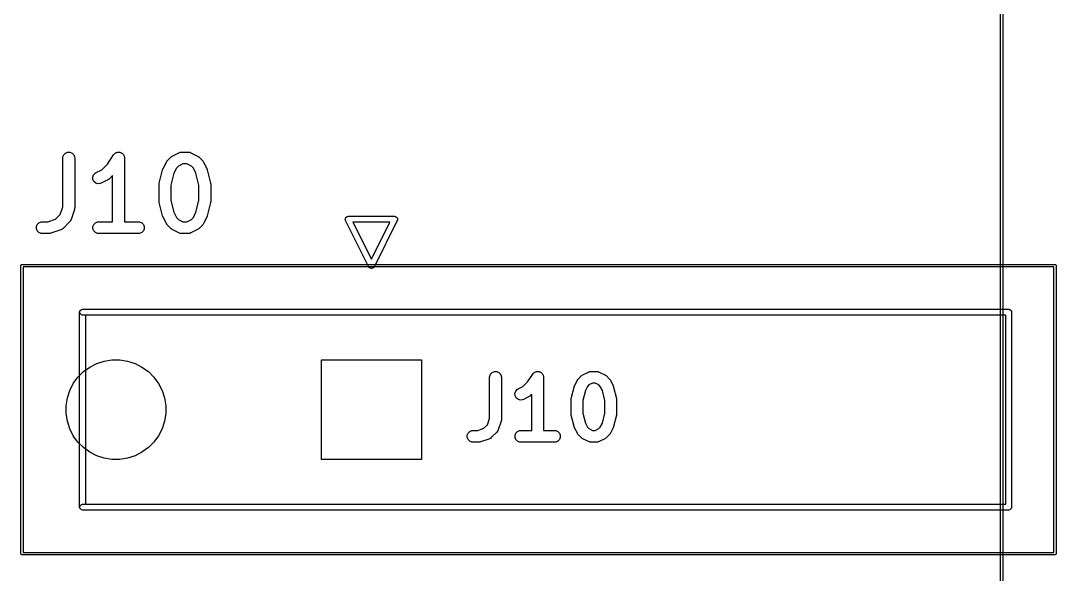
# Model space of a CAD drawing. Header units: inches. Extents: x 0.38 to 8.15, y -7.81 to -0.59.
# Drawn here: x 7.277 to 8.154, y -7.092 to -6.623 of the extents above; entities that cross this region are included whole.
import ezdxf

# ---------------------------------------------------------------- set-up
doc = ezdxf.new("R2010")
doc.units = ezdxf.units.IN
doc.header["$MEASUREMENT"] = 0
for name, color, linetype, true_color in [('B.Cu', 153, 'CONTINUOUS', 0x4d7fc4), ('Edge.Cuts', 254, 'CONTINUOUS', 0xd0d2cd), ('F.Courtyard', 6, 'CONTINUOUS', 0xff26e2), ('F.Cu', 13, 'CONTINUOUS', 0xc83434), ('F.Fab', 9, 'CONTINUOUS', 0xafafaf), ('F.Silkscreen', 41, 'CONTINUOUS', 0xf2eda1)]:
    doc.layers.add(name, color=color, linetype=linetype, true_color=true_color)

msp = doc.modelspace()

# ---------------------------------------------------------------- linework, layer by layer
at = {"layer": 'B.Cu', "linetype": 'CONTINUOUS'}
for p, q in [((7.33537, -6.91667), (7.34128, -6.91365)), ((7.34128, -6.91365), (7.3476, -6.9116)), ((7.3476, -6.9116), (7.35416, -6.91056)), ((7.35416, -6.91056), (7.3608, -6.91056)), ((7.3608, -6.91056), (7.36736, -6.9116)), ((7.36736, -6.9116), (7.37368, -6.91365)), ((7.37368, -6.91365), (7.37959, -6.91667)), ((7.53169, -6.99508), (7.53169, -6.91043)), ((7.53169, -6.91043), (7.61634, -6.91043)), ((7.61634, -6.91043), (7.61634, -6.99508)), ((7.3253, -6.92527), (7.32999, -6.92057)), ((7.32999, -6.92057), (7.33537, -6.91667)), ((7.37959, -6.91667), (7.38497, -6.92057)), ((7.38497, -6.92057), (7.38966, -6.92527)), ((7.31838, -6.93656), (7.32139, -6.93064)), ((7.32139, -6.93064), (7.3253, -6.92527)), ((7.38966, -6.92527), (7.39357, -6.93064)), ((7.39357, -6.93064), (7.39658, -6.93656)), ((7.31633, -6.94288), (7.31838, -6.93656)), ((7.39658, -6.93656), (7.39863, -6.94288)), ((7.31529, -6.94944), (7.31633, -6.94288)), ((7.31529, -6.95608), (7.31529, -6.94944)), ((7.39863, -6.94288), (7.39967, -6.94944)), ((7.39967, -6.94944), (7.39967, -6.95608)), ((7.31633, -6.96264), (7.31529, -6.95608)), ((7.39967, -6.95608), (7.39863, -6.96264)), ((7.31838, -6.96895), (7.31633, -6.96264)), ((7.39863, -6.96264), (7.39658, -6.96895)), ((7.32139, -6.97487), (7.31838, -6.96895)), ((7.3253, -6.98024), (7.32139, -6.97487)), ((7.39357, -6.97487), (7.38966, -6.98024)), ((7.39658, -6.96895), (7.39357, -6.97487)), ((7.32999, -6.98494), (7.3253, -6.98024)), ((7.33537, -6.98884), (7.32999, -6.98494)), ((7.38497, -6.98494), (7.37959, -6.98884)), ((7.38966, -6.98024), (7.38497, -6.98494)), ((7.34128, -6.99186), (7.33537, -6.98884)), ((7.3476, -6.99391), (7.34128, -6.99186)), ((7.35416, -6.99495), (7.3476, -6.99391)), ((7.36736, -6.99391), (7.3608, -6.99495)), ((7.37368, -6.99186), (7.36736, -6.99391)), ((7.37959, -6.98884), (7.37368, -6.99186)), ((7.3608, -6.99495), (7.35416, -6.99495)), ((7.61634, -6.99508), (7.53169, -6.99508))]:
    msp.add_line(p, q, dxfattribs=at)
at = {"layer": 'Edge.Cuts', "linetype": 'CONTINUOUS'}
for p, q in [((8.10728, -7.81201), (8.10728, -0.59154)), ((8.10925, -0.59055), (8.10925, -7.81299))]:
    msp.add_line(p, q, dxfattribs=at)
at = {"layer": 'F.Courtyard', "linetype": 'CONTINUOUS'}
for p, q in [((7.2768, -6.83071), (7.27688, -6.83033)), ((7.2768, -7.0748), (7.2768, -6.83071)), ((7.27688, -6.83033), (7.27741, -6.8298)), ((7.27741, -6.8298), (7.27779, -6.82972)), ((7.27779, -6.82972), (8.15346, -6.82972)), ((7.27877, -6.83169), (7.27877, -7.07382)), ((8.15248, -6.83169), (7.27877, -6.83169)), ((8.15248, -7.07382), (8.15248, -6.83169)), ((8.15346, -6.82972), (8.15384, -6.8298)), ((8.15384, -6.8298), (8.15437, -6.83033)), ((8.15437, -6.83033), (8.15445, -6.83071)), ((8.15445, -6.83071), (8.15445, -7.0748)), ((7.27877, -7.07382), (8.15248, -7.07382)), ((7.27688, -7.07518), (7.2768, -7.0748)), ((7.27741, -7.07571), (7.27688, -7.07518)), ((7.27779, -7.07579), (7.27741, -7.07571)), ((8.15346, -7.07579), (7.27779, -7.07579)), ((8.15384, -7.07571), (8.15346, -7.07579)), ((8.15437, -7.07518), (8.15384, -7.07571)), ((8.15445, -7.0748), (8.15437, -7.07518))]:
    msp.add_line(p, q, dxfattribs=at)
at = {"layer": 'F.Cu', "linetype": 'CONTINUOUS'}
for p, q in [((7.33537, -6.91667), (7.34128, -6.91365)), ((7.34128, -6.91365), (7.3476, -6.9116)), ((7.3476, -6.9116), (7.35416, -6.91056)), ((7.35416, -6.91056), (7.3608, -6.91056)), ((7.3608, -6.91056), (7.36736, -6.9116)), ((7.36736, -6.9116), (7.37368, -6.91365)), ((7.37368, -6.91365), (7.37959, -6.91667)), ((7.53169, -6.99508), (7.53169, -6.91043)), ((7.53169, -6.91043), (7.61634, -6.91043)), ((7.61634, -6.91043), (7.61634, -6.99508)), ((7.3253, -6.92527), (7.32999, -6.92057)), ((7.32999, -6.92057), (7.33537, -6.91667)), ((7.37959, -6.91667), (7.38497, -6.92057)), ((7.38497, -6.92057), (7.38966, -6.92527)), ((7.31838, -6.93656), (7.32139, -6.93064)), ((7.32139, -6.93064), (7.3253, -6.92527)), ((7.38966, -6.92527), (7.39357, -6.93064)), ((7.39357, -6.93064), (7.39658, -6.93656)), ((7.31633, -6.94288), (7.31838, -6.93656)), ((7.39658, -6.93656), (7.39863, -6.94288)), ((7.31529, -6.94944), (7.31633, -6.94288)), ((7.31529, -6.95608), (7.31529, -6.94944)), ((7.39863, -6.94288), (7.39967, -6.94944)), ((7.39967, -6.94944), (7.39967, -6.95608)), ((7.31633, -6.96264), (7.31529, -6.95608)), ((7.39967, -6.95608), (7.39863, -6.96264)), ((7.31838, -6.96895), (7.31633, -6.96264)), ((7.39863, -6.96264), (7.39658, -6.96895)), ((7.32139, -6.97487), (7.31838, -6.96895)), ((7.3253, -6.98024), (7.32139, -6.97487)), ((7.39357, -6.97487), (7.38966, -6.98024)), ((7.39658, -6.96895), (7.39357, -6.97487)), ((7.32999, -6.98494), (7.3253, -6.98024)), ((7.33537, -6.98884), (7.32999, -6.98494)), ((7.38497, -6.98494), (7.37959, -6.98884)), ((7.38966, -6.98024), (7.38497, -6.98494)), ((7.34128, -6.99186), (7.33537, -6.98884)), ((7.3476, -6.99391), (7.34128, -6.99186)), ((7.35416, -6.99495), (7.3476, -6.99391)), ((7.36736, -6.99391), (7.3608, -6.99495)), ((7.37368, -6.99186), (7.36736, -6.99391)), ((7.37959, -6.98884), (7.37368, -6.99186)), ((7.3608, -6.99495), (7.35416, -6.99495)), ((7.61634, -6.99508), (7.53169, -6.99508))]:
    msp.add_line(p, q, dxfattribs=at)
at = {"layer": 'F.Fab', "linetype": 'CONTINUOUS'}
for p, q in [((7.55184, -6.79152), (7.55202, -6.79096)), ((7.55202, -6.79219), (7.55184, -6.79152)), ((7.55202, -6.79038), (7.55231, -6.79009)), ((7.55202, -6.79096), (7.55202, -6.79038)), ((7.55202, -6.7923), (7.55202, -6.79219)), ((7.55206, -6.79234), (7.55202, -6.7923)), ((7.55209, -6.79246), (7.55206, -6.79234)), ((7.57178, -6.83183), (7.55209, -6.79246)), ((7.55231, -6.79009), (7.55244, -6.7897)), ((7.55244, -6.7897), (7.55296, -6.78944)), ((7.55296, -6.78944), (7.55337, -6.78903)), ((7.55337, -6.78903), (7.55406, -6.78889)), ((7.55406, -6.78889), (7.55415, -6.78884)), ((7.55415, -6.78884), (7.55421, -6.78886)), ((7.55421, -6.78886), (7.55433, -6.78884)), ((7.55433, -6.78884), (7.5937, -6.78884)), ((7.59594, -6.79246), (7.57625, -6.83183)), ((7.5937, -6.78884), (7.59382, -6.78886)), ((7.59382, -6.78886), (7.59388, -6.78884)), ((7.59388, -6.78884), (7.59397, -6.78889)), ((7.59397, -6.78889), (7.59466, -6.78903)), ((7.59466, -6.78903), (7.59507, -6.78944)), ((7.59507, -6.78944), (7.59559, -6.7897)), ((7.59559, -6.7897), (7.59572, -6.79009)), ((7.59572, -6.79009), (7.59601, -6.79038)), ((7.59597, -6.79234), (7.59594, -6.79246)), ((7.59601, -6.7923), (7.59597, -6.79234)), ((7.59601, -6.79038), (7.59601, -6.79096)), ((7.59601, -6.79096), (7.59619, -6.79152)), ((7.59619, -6.79152), (7.59601, -6.79219)), ((7.59601, -6.79219), (7.59601, -6.7923)), ((7.55838, -6.79384), (7.57402, -6.82512)), ((7.58966, -6.79384), (7.55838, -6.79384)), ((7.57402, -6.82512), (7.58966, -6.79384)), ((7.57208, -6.83222), (7.57178, -6.83183)), ((7.57213, -6.83235), (7.57208, -6.83222)), ((7.57222, -6.83239), (7.57213, -6.83235)), ((7.57238, -6.8326), (7.57222, -6.83239)), ((7.57313, -6.83285), (7.57238, -6.8326)), ((7.57384, -6.8332), (7.57313, -6.83285)), ((7.57402, -6.83314), (7.57384, -6.8332)), ((7.57419, -6.8332), (7.57402, -6.83314)), ((7.5749, -6.83285), (7.57419, -6.8332)), ((7.57565, -6.8326), (7.5749, -6.83285)), ((7.57581, -6.83239), (7.57565, -6.8326)), ((7.5759, -6.83235), (7.57581, -6.83239)), ((7.57595, -6.83222), (7.5759, -6.83235)), ((7.57625, -6.83183), (7.57595, -6.83222)), ((7.32671, -6.87008), (7.3269, -6.86912)), ((7.32671, -7.03543), (7.32671, -6.87008)), ((7.3269, -6.86912), (7.32826, -6.86777)), ((7.32826, -6.86777), (7.32921, -6.86758)), ((7.32921, -6.86758), (8.11409, -6.86758)), ((8.11409, -6.86758), (8.11505, -6.86777)), ((8.11505, -6.86777), (8.1164, -6.86912)), ((8.1164, -6.86912), (8.11659, -6.87008)), ((8.11659, -6.87008), (8.11659, -7.03543)), ((7.33171, -6.87258), (7.33171, -7.03293)), ((8.11159, -6.87258), (7.33171, -6.87258)), ((8.11159, -7.03293), (8.11159, -6.87258)), ((7.67421, -6.92537), (7.6743, -6.92439)), ((7.6743, -6.92439), (7.67505, -6.92259)), ((7.67505, -6.92259), (7.67643, -6.92121)), ((7.67643, -6.92121), (7.67823, -6.92046)), ((7.67823, -6.92046), (7.68018, -6.92046)), ((7.68018, -6.92046), (7.68199, -6.92121)), ((7.68199, -6.92121), (7.68337, -6.92259)), ((7.68337, -6.92259), (7.68411, -6.92439)), ((7.68411, -6.92439), (7.68421, -6.92537)), ((7.70628, -6.92932), (7.71076, -6.92259)), ((7.71076, -6.92259), (7.71077, -6.92259)), ((7.71077, -6.92259), (7.71138, -6.92184)), ((7.71077, -6.92259), (7.71077, -6.92259)), ((7.71077, -6.92259), (7.71077, -6.92259)), ((7.71138, -6.92184), (7.7118, -6.92156)), ((7.7118, -6.92156), (7.71215, -6.92121)), ((7.71215, -6.92121), (7.7126, -6.92102)), ((7.7126, -6.92102), (7.713, -6.92075)), ((7.713, -6.92075), (7.71349, -6.92065)), ((7.71349, -6.92065), (7.71395, -6.92046)), ((7.71395, -6.92046), (7.71444, -6.92046)), ((7.71444, -6.92046), (7.71492, -6.92037)), ((7.71492, -6.92037), (7.7154, -6.92046)), ((7.7154, -6.92046), (7.7159, -6.92046)), ((7.7159, -6.92046), (7.71635, -6.92065)), ((7.71635, -6.92065), (7.71683, -6.92075)), ((7.71683, -6.92075), (7.71724, -6.92102)), ((7.71724, -6.92102), (7.7177, -6.92121)), ((7.7177, -6.92121), (7.71805, -6.92156)), ((7.71805, -6.92156), (7.71845, -6.92183)), ((7.71845, -6.92183), (7.71873, -6.92224)), ((7.71873, -6.92224), (7.71908, -6.92259)), ((7.71908, -6.92259), (7.71927, -6.92304)), ((7.71927, -6.92304), (7.71954, -6.92345)), ((7.71954, -6.92345), (7.71964, -6.92393)), ((7.71964, -6.92393), (7.71983, -6.92439)), ((7.71983, -6.92439), (7.71992, -6.92536)), ((7.74948, -6.92659), (7.75186, -6.92421)), ((7.75186, -6.92421), (7.75225, -6.9239)), ((7.75225, -6.9239), (7.75233, -6.9238)), ((7.75233, -6.9238), (7.75248, -6.9237)), ((7.75248, -6.9237), (7.75262, -6.92359)), ((7.75262, -6.92359), (7.75274, -6.92354)), ((7.75274, -6.92354), (7.75316, -6.92328)), ((7.75316, -6.92328), (7.75793, -6.92089)), ((7.75793, -6.92089), (7.75884, -6.92054)), ((7.75884, -6.92054), (7.75902, -6.92053)), ((7.75902, -6.92053), (7.75919, -6.92046)), ((7.75919, -6.92046), (7.76016, -6.92037)), ((7.76016, -6.92037), (7.76492, -6.92037)), ((7.76492, -6.92037), (7.7659, -6.92046)), ((7.7659, -6.92046), (7.76606, -6.92053)), ((7.76606, -6.92053), (7.76624, -6.92054)), ((7.76624, -6.92054), (7.76716, -6.92089)), ((7.76716, -6.92089), (7.77192, -6.92328)), ((7.77192, -6.92328), (7.77234, -6.92354)), ((7.77234, -6.92354), (7.77246, -6.92359)), ((7.77246, -6.92359), (7.7726, -6.9237)), ((7.7726, -6.9237), (7.77275, -6.9238)), ((7.77275, -6.9238), (7.77284, -6.9239)), ((7.77284, -6.9239), (7.77322, -6.92421)), ((7.77322, -6.92421), (7.7756, -6.92659)), ((7.67421, -6.96027), (7.67421, -6.92537)), ((7.68421, -6.92537), (7.68421, -6.96108)), ((7.6984, -6.93518), (7.70244, -6.93316)), ((7.70244, -6.93316), (7.70628, -6.92932)), ((7.71992, -6.92536), (7.71992, -6.92536)), ((7.71992, -6.92536), (7.71992, -6.92536)), ((7.71992, -6.92536), (7.71992, -6.92537)), ((7.71992, -6.92537), (7.71992, -6.97037)), ((7.74581, -6.93357), (7.74597, -6.93316)), ((7.74597, -6.93316), (7.74612, -6.93275)), ((7.74612, -6.93275), (7.74614, -6.93273)), ((7.74614, -6.93273), (7.74617, -6.93265)), ((7.74617, -6.93265), (7.74855, -6.92789)), ((7.74855, -6.92789), (7.74881, -6.92747)), ((7.74881, -6.92747), (7.74886, -6.92735)), ((7.74886, -6.92735), (7.74897, -6.92721)), ((7.74897, -6.92721), (7.74907, -6.92706)), ((7.74907, -6.92706), (7.74917, -6.92698)), ((7.74917, -6.92698), (7.74948, -6.92659)), ((7.75713, -6.93309), (7.75535, -6.93664)), ((7.75836, -6.93186), (7.75713, -6.93309)), ((7.76134, -6.93037), (7.75836, -6.93186)), ((7.76374, -6.93037), (7.76134, -6.93037)), ((7.76672, -6.93186), (7.76374, -6.93037)), ((7.76796, -6.93309), (7.76672, -6.93186)), ((7.76973, -6.93664), (7.76796, -6.93309)), ((7.7756, -6.92659), (7.77592, -6.92698)), ((7.77592, -6.92698), (7.77602, -6.92706)), ((7.77602, -6.92706), (7.77611, -6.92721)), ((7.77611, -6.92721), (7.77622, -6.92735)), ((7.77622, -6.92735), (7.77627, -6.92747)), ((7.77627, -6.92747), (7.77654, -6.92789)), ((7.77654, -6.92789), (7.77892, -6.93265)), ((7.77892, -6.93265), (7.77895, -6.93273)), ((7.77895, -6.93273), (7.77897, -6.93275)), ((7.77897, -6.93275), (7.77911, -6.93316)), ((7.77911, -6.93316), (7.77927, -6.93357)), ((7.69568, -6.93903), (7.69629, -6.93718)), ((7.69581, -6.94097), (7.69568, -6.93903)), ((7.69669, -6.94272), (7.69581, -6.94097)), ((7.69629, -6.93718), (7.69757, -6.9357)), ((7.69757, -6.9357), (7.6984, -6.93518)), ((7.70764, -6.94174), (7.70287, -6.94412)), ((7.70806, -6.94148), (7.70764, -6.94174)), ((7.70818, -6.94143), (7.70806, -6.94148)), ((7.70831, -6.94132), (7.70818, -6.94143)), ((7.70846, -6.94122), (7.70831, -6.94132)), ((7.70855, -6.94112), (7.70846, -6.94122)), ((7.70893, -6.94081), (7.70855, -6.94112)), ((7.70992, -6.93982), (7.70893, -6.94081)), ((7.70992, -6.97037), (7.70992, -6.93982)), ((7.74341, -6.9432), (7.74579, -6.93368)), ((7.74579, -6.93368), (7.74581, -6.93361)), ((7.74581, -6.93361), (7.74581, -6.93357)), ((7.75535, -6.93664), (7.75326, -6.94503)), ((7.77183, -6.94503), (7.76973, -6.93664)), ((7.77927, -6.93357), (7.77927, -6.93361)), ((7.77927, -6.93361), (7.7793, -6.93368)), ((7.7793, -6.93368), (7.78168, -6.9432)), ((7.69816, -6.944), (7.69669, -6.94272)), ((7.70001, -6.94461), (7.69816, -6.944)), ((7.70196, -6.94447), (7.70001, -6.94461)), ((7.70287, -6.94412), (7.70196, -6.94447)), ((7.74326, -6.94417), (7.74332, -6.94381)), ((7.74327, -6.94424), (7.74326, -6.94417)), ((7.74326, -6.94441), (7.74327, -6.94424)), ((7.74326, -6.95632), (7.74326, -6.94441)), ((7.74332, -6.94381), (7.74335, -6.94344)), ((7.74335, -6.94344), (7.74338, -6.94337)), ((7.74338, -6.94337), (7.74341, -6.9432)), ((7.75326, -6.94503), (7.75326, -6.9557)), ((7.77183, -6.9557), (7.77183, -6.94503)), ((7.78168, -6.9432), (7.7817, -6.94337)), ((7.7817, -6.94337), (7.78173, -6.94344)), ((7.78173, -6.94344), (7.78177, -6.94381)), ((7.78177, -6.94381), (7.78182, -6.94417)), ((7.78182, -6.94417), (7.78181, -6.94424)), ((7.78181, -6.94424), (7.78183, -6.94441)), ((7.78183, -6.94441), (7.78183, -6.95632)), ((7.74327, -6.95649), (7.74326, -6.95632)), ((7.74326, -6.95656), (7.74327, -6.95649)), ((7.74332, -6.95693), (7.74326, -6.95656)), ((7.74335, -6.95729), (7.74332, -6.95693)), ((7.74338, -6.95736), (7.74335, -6.95729)), ((7.74341, -6.95753), (7.74338, -6.95736)), ((7.74579, -6.96706), (7.74341, -6.95753)), ((7.75326, -6.9557), (7.75535, -6.9641)), ((7.76973, -6.9641), (7.77183, -6.9557)), ((7.78168, -6.95753), (7.7793, -6.96706)), ((7.7817, -6.95736), (7.78168, -6.95753)), ((7.78173, -6.95729), (7.7817, -6.95736)), ((7.78177, -6.95693), (7.78173, -6.95729)), ((7.78182, -6.95656), (7.78177, -6.95693)), ((7.78183, -6.95632), (7.78181, -6.95649)), ((7.78181, -6.95649), (7.78182, -6.95656)), ((7.66937, -6.96862), (7.67246, -6.96552)), ((7.67246, -6.96552), (7.67421, -6.96027)), ((7.68395, -6.96266), (7.68157, -6.96981)), ((7.68406, -6.96218), (7.68395, -6.96266)), ((7.68411, -6.96206), (7.68406, -6.96218)), ((7.68413, -6.96188), (7.68411, -6.96206)), ((7.68417, -6.96171), (7.68413, -6.96188)), ((7.68421, -6.96108), (7.68416, -6.96157)), ((7.68416, -6.96157), (7.68417, -6.96171)), ((7.74581, -6.96713), (7.74579, -6.96706)), ((7.74581, -6.96716), (7.74581, -6.96713)), ((7.74597, -6.96757), (7.74581, -6.96716)), ((7.74612, -6.96798), (7.74597, -6.96757)), ((7.74614, -6.96801), (7.74612, -6.96798)), ((7.74617, -6.96808), (7.74614, -6.96801)), ((7.74855, -6.97284), (7.74617, -6.96808)), ((7.75535, -6.9641), (7.75713, -6.96764)), ((7.75713, -6.96764), (7.75836, -6.96888)), ((7.76672, -6.96888), (7.76796, -6.96764)), ((7.76796, -6.96764), (7.76973, -6.9641)), ((7.77892, -6.96808), (7.77654, -6.97284)), ((7.77895, -6.96801), (7.77892, -6.96808)), ((7.77897, -6.96798), (7.77895, -6.96801)), ((7.77911, -6.96757), (7.77897, -6.96798)), ((7.77927, -6.96716), (7.77911, -6.96757)), ((7.7793, -6.96706), (7.77927, -6.96713)), ((7.77927, -6.96713), (7.77927, -6.96716)), ((7.65526, -6.97439), (7.656, -6.97259)), ((7.65526, -6.97634), (7.65526, -6.97439)), ((7.656, -6.97814), (7.65526, -6.97634)), ((7.656, -6.97259), (7.65738, -6.97121)), ((7.65738, -6.97121), (7.65919, -6.97046)), ((7.65919, -6.97046), (7.66016, -6.97037)), ((7.66016, -6.97037), (7.66411, -6.97037)), ((7.66411, -6.97037), (7.66937, -6.96862)), ((7.67468, -6.97721), (7.67454, -6.97733)), ((7.67484, -6.97714), (7.67468, -6.97721)), ((7.6756, -6.97652), (7.67484, -6.97714)), ((7.68036, -6.97176), (7.6756, -6.97652)), ((7.68099, -6.971), (7.68036, -6.97176)), ((7.68105, -6.97084), (7.68099, -6.971)), ((7.68117, -6.9707), (7.68105, -6.97084)), ((7.68157, -6.96981), (7.68117, -6.9707)), ((7.69573, -6.97439), (7.69648, -6.97259)), ((7.69573, -6.97634), (7.69573, -6.97439)), ((7.69648, -6.97814), (7.69573, -6.97634)), ((7.69648, -6.97259), (7.69786, -6.97121)), ((7.69786, -6.97121), (7.69966, -6.97046)), ((7.69966, -6.97046), (7.70064, -6.97037)), ((7.70064, -6.97037), (7.70992, -6.97037)), ((7.71992, -6.97037), (7.72921, -6.97037)), ((7.72921, -6.97037), (7.73018, -6.97046)), ((7.73018, -6.97046), (7.73199, -6.97121)), ((7.73199, -6.97121), (7.73337, -6.97259)), ((7.73337, -6.97259), (7.73411, -6.97439)), ((7.73411, -6.97634), (7.73337, -6.97814)), ((7.73411, -6.97439), (7.73411, -6.97634)), ((7.74881, -6.97326), (7.74855, -6.97284)), ((7.74886, -6.97338), (7.74881, -6.97326)), ((7.74897, -6.97352), (7.74886, -6.97338)), ((7.74907, -6.97367), (7.74897, -6.97352)), ((7.74917, -6.97376), (7.74907, -6.97367)), ((7.74948, -6.97414), (7.74917, -6.97376)), ((7.75186, -6.97652), (7.74948, -6.97414)), ((7.75225, -6.97684), (7.75186, -6.97652)), ((7.75233, -6.97694), (7.75225, -6.97684)), ((7.75248, -6.97703), (7.75233, -6.97694)), ((7.75262, -6.97714), (7.75248, -6.97703)), ((7.75274, -6.97719), (7.75262, -6.97714)), ((7.75316, -6.97746), (7.75274, -6.97719)), ((7.75836, -6.96888), (7.76134, -6.97037)), ((7.76134, -6.97037), (7.76374, -6.97037)), ((7.76374, -6.97037), (7.76672, -6.96888)), ((7.77234, -6.97719), (7.77192, -6.97746)), ((7.77246, -6.97714), (7.77234, -6.97719)), ((7.7726, -6.97703), (7.77246, -6.97714)), ((7.77275, -6.97694), (7.7726, -6.97703)), ((7.77284, -6.97684), (7.77275, -6.97694)), ((7.77322, -6.97652), (7.77284, -6.97684)), ((7.7756, -6.97414), (7.77322, -6.97652)), ((7.77592, -6.97376), (7.7756, -6.97414)), ((7.77602, -6.97367), (7.77592, -6.97376)), ((7.77611, -6.97352), (7.77602, -6.97367)), ((7.77622, -6.97338), (7.77611, -6.97352)), ((7.77627, -6.97326), (7.77622, -6.97338)), ((7.77654, -6.97284), (7.77627, -6.97326)), ((7.65738, -6.97952), (7.656, -6.97814)), ((7.65919, -6.98027), (7.65738, -6.97952)), ((7.66016, -6.98037), (7.65919, -6.98027)), ((7.66492, -6.98037), (7.66016, -6.98037)), ((7.66542, -6.98032), (7.66492, -6.98037)), ((7.66555, -6.98033), (7.66542, -6.98032)), ((7.66572, -6.98029), (7.66555, -6.98033)), ((7.6659, -6.98027), (7.66572, -6.98029)), ((7.66602, -6.98022), (7.6659, -6.98027)), ((7.6665, -6.98011), (7.66602, -6.98022)), ((7.67365, -6.97773), (7.6665, -6.98011)), ((7.67454, -6.97733), (7.67365, -6.97773)), ((7.69786, -6.97952), (7.69648, -6.97814)), ((7.69966, -6.98027), (7.69786, -6.97952)), ((7.70064, -6.98037), (7.69966, -6.98027)), ((7.72921, -6.98037), (7.70064, -6.98037)), ((7.73018, -6.98027), (7.72921, -6.98037)), ((7.73199, -6.97952), (7.73018, -6.98027)), ((7.73337, -6.97814), (7.73199, -6.97952)), ((7.75793, -6.97984), (7.75316, -6.97746)), ((7.75884, -6.98019), (7.75793, -6.97984)), ((7.75902, -6.9802), (7.75884, -6.98019)), ((7.75919, -6.98027), (7.75902, -6.9802)), ((7.76016, -6.98037), (7.75919, -6.98027)), ((7.76492, -6.98037), (7.76016, -6.98037)), ((7.7659, -6.98027), (7.76492, -6.98037)), ((7.76606, -6.9802), (7.7659, -6.98027)), ((7.76624, -6.98019), (7.76606, -6.9802)), ((7.76716, -6.97984), (7.76624, -6.98019)), ((7.77192, -6.97746), (7.76716, -6.97984)), ((7.3269, -7.03639), (7.32671, -7.03543)), ((7.32826, -7.03774), (7.3269, -7.03639)), ((7.32921, -7.03793), (7.32826, -7.03774)), ((8.11409, -7.03793), (7.32921, -7.03793)), ((7.33171, -7.03293), (8.11159, -7.03293)), ((8.11505, -7.03774), (8.11409, -7.03793)), ((8.1164, -7.03639), (8.11505, -7.03774)), ((8.11659, -7.03543), (8.1164, -7.03639))]:
    msp.add_line(p, q, dxfattribs=at)
at = {"layer": 'F.Silkscreen', "linetype": 'CONTINUOUS'}
for p, q in [((7.31255, -6.7394), (7.31264, -6.73842)), ((7.31255, -6.78077), (7.31255, -6.7394)), ((7.31264, -6.73842), (7.31339, -6.73662)), ((7.31339, -6.73662), (7.31477, -6.73524)), ((7.31477, -6.73524), (7.31657, -6.73449)), ((7.31657, -6.73449), (7.31852, -6.73449)), ((7.31852, -6.73449), (7.32033, -6.73524)), ((7.32033, -6.73524), (7.32171, -6.73662)), ((7.32171, -6.73662), (7.32245, -6.73842)), ((7.32245, -6.73842), (7.32255, -6.7394)), ((7.32255, -6.7394), (7.32255, -6.78158)), ((7.35022, -6.74465), (7.35557, -6.73662)), ((7.35557, -6.73662), (7.35557, -6.73662)), ((7.35557, -6.73662), (7.35557, -6.73662)), ((7.35557, -6.73662), (7.35558, -6.73662)), ((7.35558, -6.73662), (7.35619, -6.73587)), ((7.35619, -6.73587), (7.3566, -6.73559)), ((7.3566, -6.73559), (7.35695, -6.73524)), ((7.35695, -6.73524), (7.3574, -6.73505)), ((7.3574, -6.73505), (7.35781, -6.73478)), ((7.35781, -6.73478), (7.3583, -6.73468)), ((7.3583, -6.73468), (7.35875, -6.73449)), ((7.35875, -6.73449), (7.35924, -6.73449)), ((7.35924, -6.73449), (7.35972, -6.7344)), ((7.35972, -6.7344), (7.36021, -6.73449)), ((7.36021, -6.73449), (7.36071, -6.73449)), ((7.36071, -6.73449), (7.36116, -6.73468)), ((7.36116, -6.73468), (7.36164, -6.73478)), ((7.36164, -6.73478), (7.36205, -6.73505)), ((7.36205, -6.73505), (7.36251, -6.73524)), ((7.36251, -6.73524), (7.36285, -6.73559)), ((7.36285, -6.73559), (7.36326, -6.73586)), ((7.36326, -6.73586), (7.36354, -6.73627)), ((7.36354, -6.73627), (7.36389, -6.73662)), ((7.36389, -6.73662), (7.36407, -6.73707)), ((7.36407, -6.73707), (7.36435, -6.73748)), ((7.36435, -6.73748), (7.36444, -6.73797)), ((7.36444, -6.73797), (7.36463, -6.73842)), ((7.36463, -6.73842), (7.36473, -6.73939)), ((7.36473, -6.73939), (7.36473, -6.73939)), ((7.36473, -6.73939), (7.36473, -6.73939)), ((7.36473, -6.73939), (7.36473, -6.7394)), ((7.36473, -6.7394), (7.36473, -6.79345)), ((7.40119, -6.74149), (7.404, -6.73868)), ((7.404, -6.73868), (7.40438, -6.73836)), ((7.40438, -6.73836), (7.40447, -6.73826)), ((7.40447, -6.73826), (7.40462, -6.73817)), ((7.40462, -6.73817), (7.40476, -6.73805)), ((7.40476, -6.73805), (7.40488, -6.738)), ((7.40488, -6.738), (7.4053, -6.73774)), ((7.4053, -6.73774), (7.41092, -6.73493)), ((7.41092, -6.73493), (7.41184, -6.73458)), ((7.41184, -6.73458), (7.41202, -6.73456)), ((7.41202, -6.73456), (7.41219, -6.73449)), ((7.41219, -6.73449), (7.41316, -6.7344)), ((7.41316, -6.7344), (7.41879, -6.7344)), ((7.41879, -6.7344), (7.41976, -6.73449)), ((7.41976, -6.73449), (7.41993, -6.73456)), ((7.41993, -6.73456), (7.42011, -6.73458)), ((7.42011, -6.73458), (7.42102, -6.73493)), ((7.42102, -6.73493), (7.42665, -6.73774)), ((7.42665, -6.73774), (7.42707, -6.738)), ((7.42707, -6.738), (7.42719, -6.73805)), ((7.42719, -6.73805), (7.42732, -6.73817)), ((7.42732, -6.73817), (7.42748, -6.73826)), ((7.42748, -6.73826), (7.42756, -6.73836)), ((7.42756, -6.73836), (7.42794, -6.73868)), ((7.42794, -6.73868), (7.43076, -6.74149)), ((7.34552, -6.74935), (7.35022, -6.74465)), ((7.39709, -6.74933), (7.39725, -6.74892)), ((7.39725, -6.74892), (7.39739, -6.74851)), ((7.39739, -6.74851), (7.39741, -6.74848)), ((7.39741, -6.74848), (7.39744, -6.74841)), ((7.39744, -6.74841), (7.40025, -6.74279)), ((7.40025, -6.74279), (7.40052, -6.74237)), ((7.40052, -6.74237), (7.40057, -6.74224)), ((7.40057, -6.74224), (7.40068, -6.74211)), ((7.40068, -6.74211), (7.40077, -6.74196)), ((7.40077, -6.74196), (7.40087, -6.74187)), ((7.40087, -6.74187), (7.40119, -6.74149)), ((7.40883, -6.74798), (7.40663, -6.75239)), ((7.4105, -6.74632), (7.40883, -6.74798)), ((7.41434, -6.7444), (7.4105, -6.74632)), ((7.4176, -6.7444), (7.41434, -6.7444)), ((7.42145, -6.74632), (7.4176, -6.7444)), ((7.42311, -6.74798), (7.42145, -6.74632)), ((7.42532, -6.75239), (7.42311, -6.74798)), ((7.43076, -6.74149), (7.43107, -6.74187)), ((7.43107, -6.74187), (7.43117, -6.74196)), ((7.43117, -6.74196), (7.43127, -6.74211)), ((7.43127, -6.74211), (7.43138, -6.74224)), ((7.43138, -6.74224), (7.43143, -6.74237)), ((7.43143, -6.74237), (7.43169, -6.74279)), ((7.43169, -6.74279), (7.43451, -6.74841)), ((7.43451, -6.74841), (7.43453, -6.74848)), ((7.43453, -6.74848), (7.43455, -6.74851)), ((7.43455, -6.74851), (7.4347, -6.74892)), ((7.4347, -6.74892), (7.43486, -6.74933)), ((7.3379, -6.75565), (7.33851, -6.7538)), ((7.33803, -6.75759), (7.3379, -6.75565)), ((7.33891, -6.75934), (7.33803, -6.75759)), ((7.33851, -6.7538), (7.33979, -6.75232)), ((7.33979, -6.75232), (7.34062, -6.7518)), ((7.34062, -6.7518), (7.34552, -6.74935)), ((7.35114, -6.75767), (7.35072, -6.75793)), ((7.35126, -6.75762), (7.35114, -6.75767)), ((7.3514, -6.7575), (7.35126, -6.75762)), ((7.35155, -6.75741), (7.3514, -6.7575)), ((7.35163, -6.75731), (7.35155, -6.75741)), ((7.35202, -6.75699), (7.35163, -6.75731)), ((7.35473, -6.75428), (7.35202, -6.75699)), ((7.35473, -6.79345), (7.35473, -6.75428)), ((7.39425, -6.76068), (7.39706, -6.74943)), ((7.39706, -6.74943), (7.39709, -6.74936)), ((7.39709, -6.74936), (7.39709, -6.74933)), ((7.40663, -6.75239), (7.4041, -6.76251)), ((7.42785, -6.76251), (7.42532, -6.75239)), ((7.43486, -6.74933), (7.43486, -6.74936)), ((7.43486, -6.74936), (7.43488, -6.74943)), ((7.43488, -6.74943), (7.4377, -6.76068)), ((7.34038, -6.76062), (7.33891, -6.75934)), ((7.34223, -6.76123), (7.34038, -6.76062)), ((7.34418, -6.76109), (7.34223, -6.76123)), ((7.34509, -6.76074), (7.34418, -6.76109)), ((7.35072, -6.75793), (7.34509, -6.76074)), ((7.3941, -6.7619), (7.39412, -6.76173)), ((7.3941, -6.77596), (7.3941, -6.7619)), ((7.39411, -6.76165), (7.39416, -6.76129)), ((7.39412, -6.76173), (7.39411, -6.76165)), ((7.39416, -6.76129), (7.3942, -6.76092)), ((7.3942, -6.76092), (7.39422, -6.76085)), ((7.39422, -6.76085), (7.39425, -6.76068)), ((7.4041, -6.76251), (7.4041, -6.77534)), ((7.42785, -6.77534), (7.42785, -6.76251)), ((7.4377, -6.76068), (7.43772, -6.76085)), ((7.43772, -6.76085), (7.43775, -6.76092)), ((7.43775, -6.76092), (7.43779, -6.76129)), ((7.43779, -6.76129), (7.43784, -6.76165)), ((7.43784, -6.76165), (7.43783, -6.76173)), ((7.43783, -6.76173), (7.43785, -6.7619)), ((7.43785, -6.7619), (7.43785, -6.77596)), ((7.4041, -6.77534), (7.40663, -6.78546)), ((7.42532, -6.78546), (7.42785, -6.77534)), ((7.31037, -6.78732), (7.31255, -6.78077)), ((7.32229, -6.78316), (7.31948, -6.7916)), ((7.3224, -6.78268), (7.32229, -6.78316)), ((7.32245, -6.78256), (7.3224, -6.78268)), ((7.32247, -6.78238), (7.32245, -6.78256)), ((7.32251, -6.78221), (7.32247, -6.78238)), ((7.32255, -6.78158), (7.3225, -6.78207)), ((7.3225, -6.78207), (7.32251, -6.78221)), ((7.39412, -6.77613), (7.3941, -6.77596)), ((7.39411, -6.7762), (7.39412, -6.77613)), ((7.39416, -6.77656), (7.39411, -6.7762)), ((7.3942, -6.77693), (7.39416, -6.77656)), ((7.39422, -6.777), (7.3942, -6.77693)), ((7.39425, -6.77717), (7.39422, -6.777)), ((7.39706, -6.78842), (7.39425, -6.77717)), ((7.4377, -6.77717), (7.43488, -6.78842)), ((7.43772, -6.777), (7.4377, -6.77717)), ((7.43775, -6.77693), (7.43772, -6.777)), ((7.43779, -6.77656), (7.43775, -6.77693)), ((7.43784, -6.7762), (7.43779, -6.77656)), ((7.43785, -6.77596), (7.43783, -6.77613)), ((7.43783, -6.77613), (7.43784, -6.7762)), ((7.29986, -6.79345), (7.30641, -6.79127)), ((7.30641, -6.79127), (7.31037, -6.78732)), ((7.31889, -6.79279), (7.31827, -6.79355)), ((7.31896, -6.79263), (7.31889, -6.79279)), ((7.31908, -6.79249), (7.31896, -6.79263)), ((7.31948, -6.7916), (7.31908, -6.79249)), ((7.39709, -6.78849), (7.39706, -6.78842)), ((7.39709, -6.78853), (7.39709, -6.78849)), ((7.39725, -6.78893), (7.39709, -6.78853)), ((7.39739, -6.78934), (7.39725, -6.78893)), ((7.39741, -6.78937), (7.39739, -6.78934)), ((7.39744, -6.78944), (7.39741, -6.78937)), ((7.40025, -6.79507), (7.39744, -6.78944)), ((7.40663, -6.78546), (7.40883, -6.78987)), ((7.40883, -6.78987), (7.4105, -6.79153)), ((7.4105, -6.79153), (7.41434, -6.79345)), ((7.4176, -6.79345), (7.42145, -6.79153)), ((7.42145, -6.79153), (7.42311, -6.78987)), ((7.42311, -6.78987), (7.42532, -6.78546)), ((7.43451, -6.78944), (7.43169, -6.79507)), ((7.43453, -6.78937), (7.43451, -6.78944)), ((7.43455, -6.78934), (7.43453, -6.78937)), ((7.4347, -6.78893), (7.43455, -6.78934)), ((7.43486, -6.78853), (7.4347, -6.78893)), ((7.43488, -6.78842), (7.43486, -6.78849)), ((7.43486, -6.78849), (7.43486, -6.78853)), ((7.55184, -6.79152), (7.55202, -6.79096)), ((7.55202, -6.79219), (7.55184, -6.79152)), ((7.55202, -6.79038), (7.55231, -6.79009)), ((7.55202, -6.79096), (7.55202, -6.79038)), ((7.55202, -6.7923), (7.55202, -6.79219)), ((7.55206, -6.79234), (7.55202, -6.7923)), ((7.55209, -6.79246), (7.55206, -6.79234)), ((7.57178, -6.83183), (7.55209, -6.79246)), ((7.55231, -6.79009), (7.55244, -6.7897)), ((7.55244, -6.7897), (7.55296, -6.78944)), ((7.55296, -6.78944), (7.55337, -6.78903)), ((7.55337, -6.78903), (7.55406, -6.78889)), ((7.55406, -6.78889), (7.55415, -6.78884)), ((7.55415, -6.78884), (7.55421, -6.78886)), ((7.55421, -6.78886), (7.55433, -6.78884)), ((7.55433, -6.78884), (7.5937, -6.78884)), ((7.59594, -6.79246), (7.57625, -6.83183)), ((7.5937, -6.78884), (7.59382, -6.78886)), ((7.59382, -6.78886), (7.59388, -6.78884)), ((7.59388, -6.78884), (7.59397, -6.78889)), ((7.59397, -6.78889), (7.59466, -6.78903)), ((7.59466, -6.78903), (7.59507, -6.78944)), ((7.59507, -6.78944), (7.59559, -6.7897)), ((7.59559, -6.7897), (7.59572, -6.79009)), ((7.59572, -6.79009), (7.59601, -6.79038)), ((7.59597, -6.79234), (7.59594, -6.79246)), ((7.59601, -6.7923), (7.59597, -6.79234)), ((7.59601, -6.79038), (7.59601, -6.79096)), ((7.59601, -6.79096), (7.59619, -6.79152)), ((7.59619, -6.79152), (7.59601, -6.79219)), ((7.59601, -6.79219), (7.59601, -6.7923)), ((7.29015, -6.79748), (7.29089, -6.79568)), ((7.29015, -6.79943), (7.29015, -6.79748)), ((7.29089, -6.80123), (7.29015, -6.79943)), ((7.29089, -6.79568), (7.29227, -6.7943)), ((7.29227, -6.80261), (7.29089, -6.80123)), ((7.29227, -6.7943), (7.29408, -6.79355)), ((7.29408, -6.79355), (7.29505, -6.79345)), ((7.29505, -6.79345), (7.29986, -6.79345)), ((7.31069, -6.80038), (7.30226, -6.8032)), ((7.31159, -6.79999), (7.31069, -6.80038)), ((7.31172, -6.79987), (7.31159, -6.79999)), ((7.31189, -6.7998), (7.31172, -6.79987)), ((7.31265, -6.79918), (7.31189, -6.7998)), ((7.31827, -6.79355), (7.31265, -6.79918)), ((7.33795, -6.79748), (7.3387, -6.79568)), ((7.33795, -6.79943), (7.33795, -6.79748)), ((7.3387, -6.80123), (7.33795, -6.79943)), ((7.3387, -6.79568), (7.34008, -6.7943)), ((7.34008, -6.80261), (7.3387, -6.80123)), ((7.34008, -6.7943), (7.34188, -6.79355)), ((7.34188, -6.79355), (7.34286, -6.79345)), ((7.34286, -6.79345), (7.35473, -6.79345)), ((7.36473, -6.79345), (7.3766, -6.79345)), ((7.3766, -6.79345), (7.37758, -6.79355)), ((7.37758, -6.79355), (7.37938, -6.7943)), ((7.37938, -6.7943), (7.38076, -6.79568)), ((7.38076, -6.80123), (7.37938, -6.80261)), ((7.38076, -6.79568), (7.38151, -6.79748)), ((7.38151, -6.79943), (7.38076, -6.80123)), ((7.38151, -6.79748), (7.38151, -6.79943)), ((7.40052, -6.79549), (7.40025, -6.79507)), ((7.40057, -6.79561), (7.40052, -6.79549)), ((7.40068, -6.79574), (7.40057, -6.79561)), ((7.40077, -6.79589), (7.40068, -6.79574)), ((7.40087, -6.79598), (7.40077, -6.79589)), ((7.40119, -6.79636), (7.40087, -6.79598)), ((7.404, -6.79918), (7.40119, -6.79636)), ((7.40438, -6.79949), (7.404, -6.79918)), ((7.40447, -6.79959), (7.40438, -6.79949)), ((7.40462, -6.79969), (7.40447, -6.79959)), ((7.40476, -6.7998), (7.40462, -6.79969)), ((7.40488, -6.79985), (7.40476, -6.7998)), ((7.4053, -6.80011), (7.40488, -6.79985)), ((7.41092, -6.80293), (7.4053, -6.80011)), ((7.41434, -6.79345), (7.4176, -6.79345)), ((7.42665, -6.80011), (7.42102, -6.80293)), ((7.42707, -6.79985), (7.42665, -6.80011)), ((7.42719, -6.7998), (7.42707, -6.79985)), ((7.42732, -6.79969), (7.42719, -6.7998)), ((7.42748, -6.79959), (7.42732, -6.79969)), ((7.42756, -6.79949), (7.42748, -6.79959)), ((7.42794, -6.79918), (7.42756, -6.79949)), ((7.43076, -6.79636), (7.42794, -6.79918)), ((7.43107, -6.79598), (7.43076, -6.79636)), ((7.43117, -6.79589), (7.43107, -6.79598)), ((7.43127, -6.79574), (7.43117, -6.79589)), ((7.43138, -6.79561), (7.43127, -6.79574)), ((7.43143, -6.79549), (7.43138, -6.79561)), ((7.43169, -6.79507), (7.43143, -6.79549)), ((7.55838, -6.79384), (7.57402, -6.82512)), ((7.58966, -6.79384), (7.55838, -6.79384)), ((7.57402, -6.82512), (7.58966, -6.79384)), ((7.29408, -6.80336), (7.29227, -6.80261)), ((7.29505, -6.80345), (7.29408, -6.80336)), ((7.30067, -6.80345), (7.29505, -6.80345)), ((7.30117, -6.8034), (7.30067, -6.80345)), ((7.3013, -6.80341), (7.30117, -6.8034)), ((7.30147, -6.80337), (7.3013, -6.80341)), ((7.30165, -6.80336), (7.30147, -6.80337)), ((7.30177, -6.80331), (7.30165, -6.80336)), ((7.30226, -6.8032), (7.30177, -6.80331)), ((7.34188, -6.80336), (7.34008, -6.80261)), ((7.34286, -6.80345), (7.34188, -6.80336)), ((7.3766, -6.80345), (7.34286, -6.80345)), ((7.37758, -6.80336), (7.3766, -6.80345)), ((7.37938, -6.80261), (7.37758, -6.80336)), ((7.41184, -6.80328), (7.41092, -6.80293)), ((7.41202, -6.80329), (7.41184, -6.80328)), ((7.41219, -6.80336), (7.41202, -6.80329)), ((7.41316, -6.80345), (7.41219, -6.80336)), ((7.41879, -6.80345), (7.41316, -6.80345)), ((7.41976, -6.80336), (7.41879, -6.80345)), ((7.41993, -6.80329), (7.41976, -6.80336)), ((7.42011, -6.80328), (7.41993, -6.80329)), ((7.42102, -6.80293), (7.42011, -6.80328)), ((7.57208, -6.83222), (7.57178, -6.83183)), ((7.57213, -6.83235), (7.57208, -6.83222)), ((7.57222, -6.83239), (7.57213, -6.83235)), ((7.57238, -6.8326), (7.57222, -6.83239)), ((7.57313, -6.83285), (7.57238, -6.8326)), ((7.57384, -6.8332), (7.57313, -6.83285)), ((7.57402, -6.83314), (7.57384, -6.8332)), ((7.57419, -6.8332), (7.57402, -6.83314)), ((7.5749, -6.83285), (7.57419, -6.8332)), ((7.57565, -6.8326), (7.5749, -6.83285)), ((7.57581, -6.83239), (7.57565, -6.8326)), ((7.5759, -6.83235), (7.57581, -6.83239)), ((7.57595, -6.83222), (7.5759, -6.83235)), ((7.57625, -6.83183), (7.57595, -6.83222)), ((7.3269, -6.86912), (7.32826, -6.86777)), ((7.3269, -6.87104), (7.3269, -6.86912)), ((7.32826, -6.87239), (7.3269, -6.87104)), ((7.32826, -6.86777), (7.32921, -6.86758)), ((7.32921, -6.86758), (8.11409, -6.86758)), ((8.11409, -6.86758), (8.11505, -6.86777)), ((8.11505, -6.86777), (8.1164, -6.86912)), ((8.1164, -6.86912), (8.11659, -6.87008)), ((8.11659, -6.87008), (8.11659, -7.03543)), ((7.32921, -6.87258), (7.32826, -6.87239)), ((8.11159, -6.87258), (7.32921, -6.87258)), ((8.11159, -7.03293), (8.11159, -6.87258)), ((7.3269, -7.03448), (7.32826, -7.03312)), ((7.3269, -7.03639), (7.3269, -7.03448)), ((7.32826, -7.03774), (7.3269, -7.03639)), ((7.32826, -7.03312), (7.32921, -7.03293)), ((7.32921, -7.03793), (7.32826, -7.03774)), ((7.32921, -7.03293), (8.11159, -7.03293)), ((8.11409, -7.03793), (7.32921, -7.03793)), ((8.11505, -7.03774), (8.11409, -7.03793)), ((8.1164, -7.03639), (8.11505, -7.03774)), ((8.11659, -7.03543), (8.1164, -7.03639))]:
    msp.add_line(p, q, dxfattribs=at)

doc.saveas('drawing.dxf')
